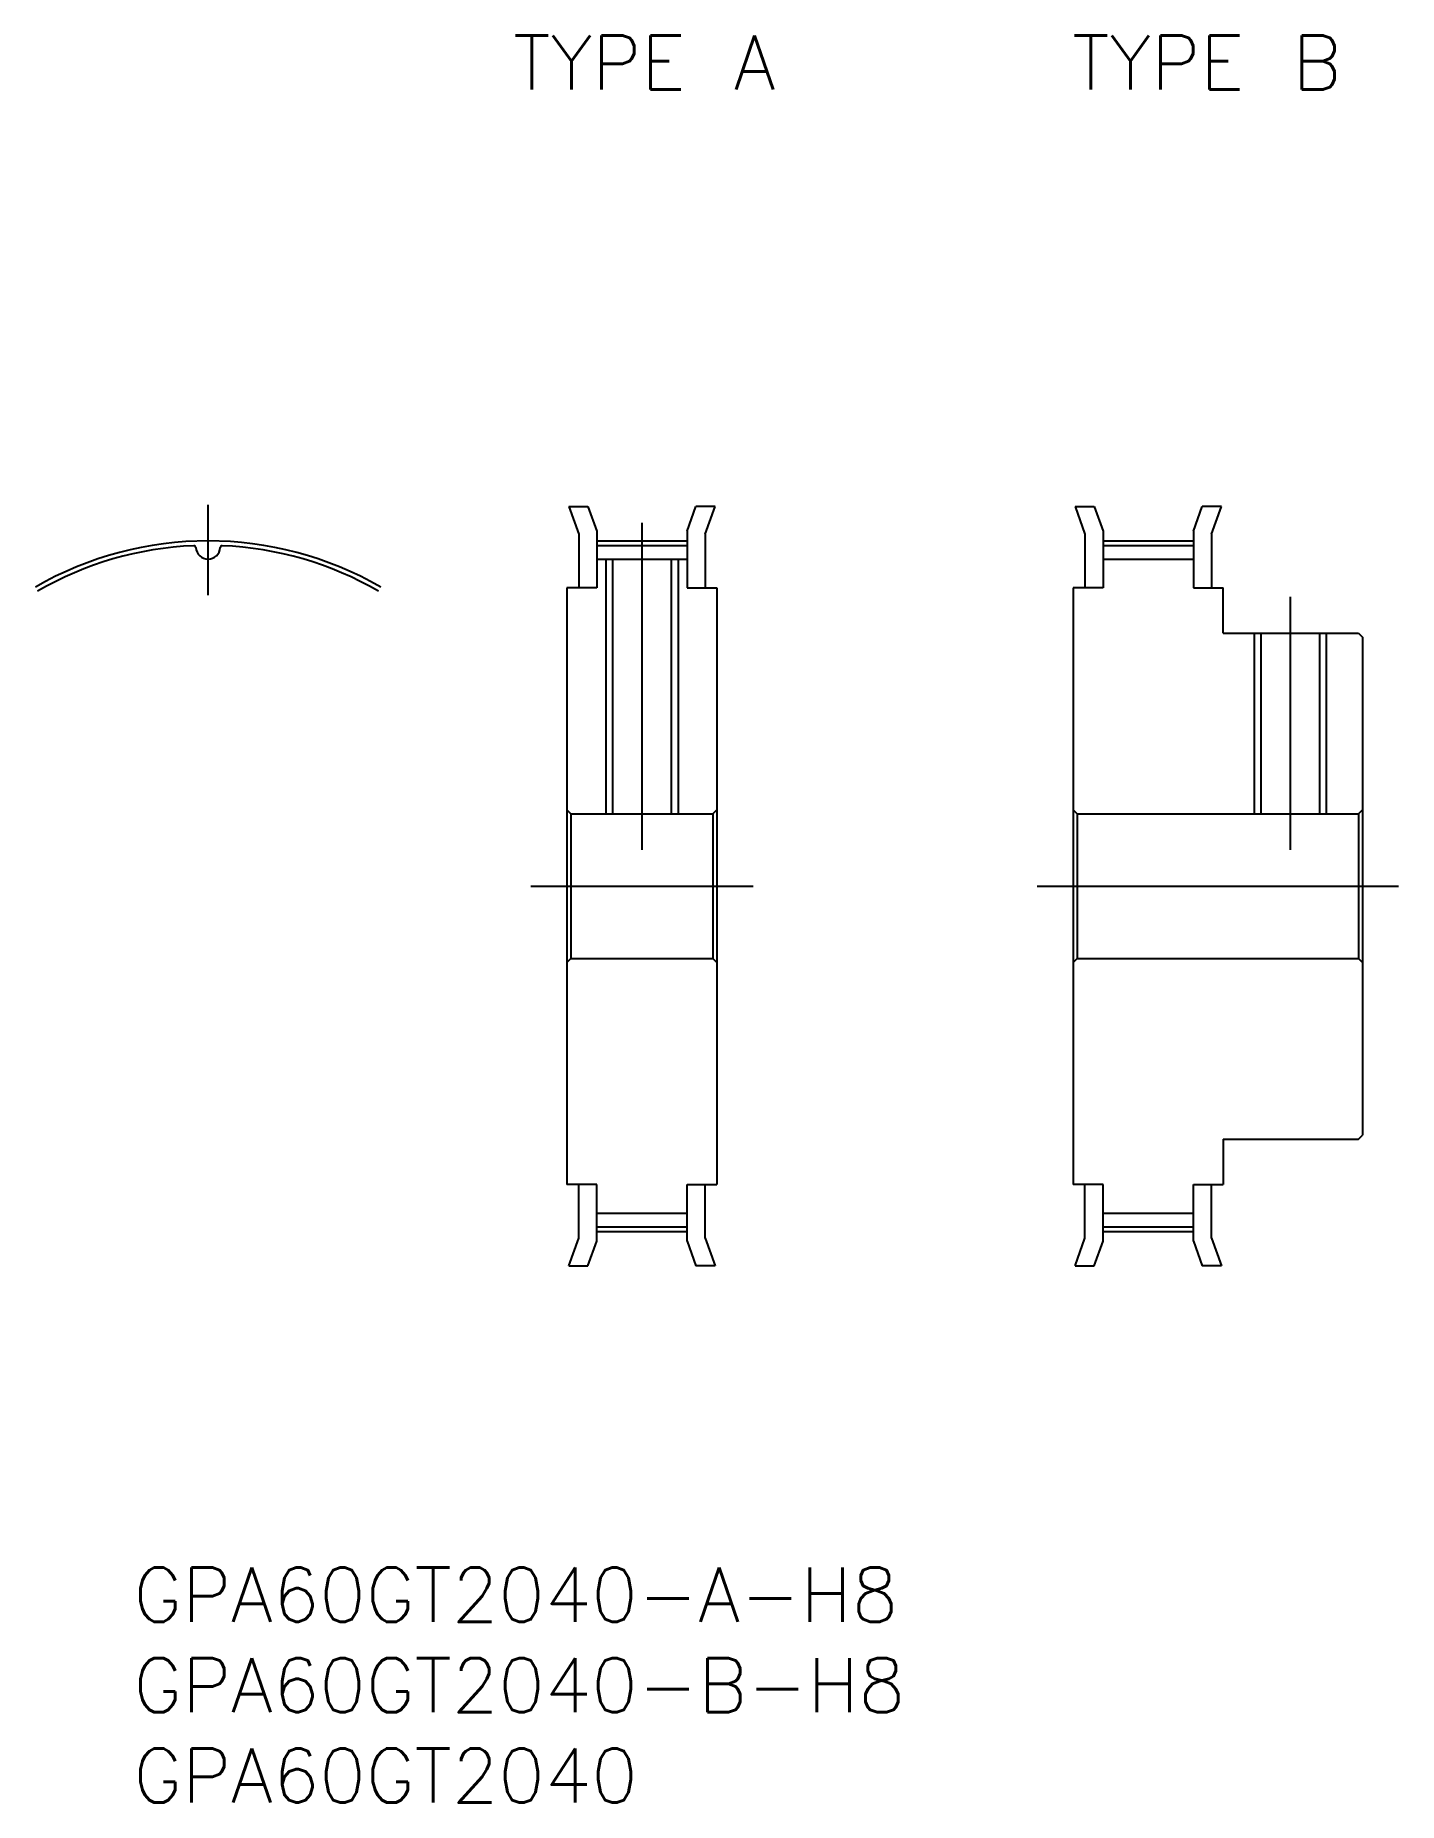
# Model space of a CAD drawing. Extents: x -9.5 to 65.8, y -50.7 to 47.1.
import ezdxf

# ---------------------------------------------------------------- set-up
doc = ezdxf.new("R2010")
doc.units = 0
doc.linetypes.add('CENTER', pattern=[50.8, 31.75, -6.35, 6.35, -6.35])
doc.layers.get('0').update_dxf_attribs({"linetype": 'CONTINUOUS'})
doc.layers.add('CENTER', color=1, linetype='CONTINUOUS')
doc.styles.get("Standard").update_dxf_attribs({"font": 'txt.shx', "height": 3, "bigfont": 'bigfont.shx'})

msp = doc.modelspace()

# ---------------------------------------------------------------- linework, layer by layer
at = {"color": 7, "linetype": 'CONTINUOUS'}
for p, q in [((19.95, 21), (21.012, 21)), ((19.95, 21), (20.5, 19.465)), ((21.012, 21), (21.5, 19.639)), ((26.5, 19.639), (26.988, 21)), ((28.05, 21), (26.988, 21)), ((27.5, 19.465), (28.05, 21)), ((47.95, 21), (49.012, 21)), ((47.95, 21), (48.5, 19.465)), ((49.012, 21), (49.5, 19.639)), ((54.5, 19.639), (54.988, 21)), ((56.05, 21), (54.988, 21)), ((55.5, 19.465), (56.05, 21)), ((21.5, 19.639), (21.5, 16.5)), ((26.5, 19.639), (26.5, 16.5)), ((49.5, 19.639), (49.5, 16.5)), ((54.5, 19.639), (54.5, 16.5)), ((20.5, 19.465), (20.5, 16.5)), ((21.5, 18.845), (26.5, 18.845)), ((27.5, 19.465), (27.5, 16.5)), ((48.5, 19.465), (48.5, 16.5)), ((49.5, 18.845), (54.5, 18.845)), ((55.5, 19.465), (55.5, 16.5)), ((21.5, 18.095), (26.5, 18.095)), ((22.379, 18.095), (22.379, 4)), ((25.621, 18.095), (25.621, 4)), ((49.5, 18.095), (54.5, 18.095)), ((19.85, 16.5), (19.85, -16.5)), ((21.5, 16.5), (19.85, 16.5)), ((26.5, 16.5), (28.15, 16.5)), ((28.15, 16.5), (28.15, -16.5)), ((47.85, 16.5), (47.85, -16.5)), ((49.5, 16.5), (47.85, 16.5)), ((54.5, 16.5), (56.15, 16.5)), ((56.15, 14), (56.15, 16.5)), ((56.15, 14), (63.625, 14)), ((58.229, 14), (58.229, 4)), ((61.471, 14), (61.471, 4)), ((63.625, 14), (63.85, 13.775)), ((63.85, 13.775), (63.85, -13.775)), ((19.85, 4.225), (20.075, 4)), ((20.075, 4), (27.925, 4)), ((20.075, 4), (20.075, -4)), ((28.15, 4.225), (27.925, 4)), ((27.925, 4), (27.925, -4)), ((47.85, 4.225), (48.075, 4)), ((48.075, 4), (63.625, 4)), ((48.075, 4), (48.075, -4)), ((63.85, 4.225), (63.625, 4)), ((63.625, 4), (63.625, -4)), ((19.85, -4.225), (20.075, -4)), ((20.075, -4), (27.925, -4)), ((28.15, -4.225), (27.925, -4)), ((47.85, -4.225), (48.075, -4)), ((48.075, -4), (63.625, -4)), ((63.85, -4.225), (63.625, -4)), ((56.15, -14), (63.625, -14)), ((56.15, -14), (56.15, -16.5)), ((63.625, -14), (63.85, -13.775)), ((21.5, -16.5), (19.85, -16.5)), ((20.5, -19.465), (20.5, -16.5)), ((21.5, -19.639), (21.5, -16.5)), ((26.5, -19.639), (26.5, -16.5)), ((26.5, -16.5), (28.15, -16.5)), ((27.5, -19.465), (27.5, -16.5)), ((49.5, -16.5), (47.85, -16.5)), ((48.5, -19.465), (48.5, -16.5)), ((49.5, -19.639), (49.5, -16.5)), ((54.5, -16.5), (56.15, -16.5)), ((54.5, -19.639), (54.5, -16.5)), ((55.5, -19.465), (55.5, -16.5)), ((21.5, -18.095), (26.5, -18.095)), ((49.5, -18.095), (54.5, -18.095)), ((19.95, -21), (20.5, -19.465)), ((21.5, -18.845), (26.5, -18.845)), ((27.5, -19.465), (28.05, -21)), ((47.95, -21), (48.5, -19.465)), ((49.5, -18.845), (54.5, -18.845)), ((55.5, -19.465), (56.05, -21)), ((21.012, -21), (21.5, -19.639)), ((26.5, -19.639), (26.988, -21)), ((49.012, -21), (49.5, -19.639)), ((54.5, -19.639), (54.988, -21)), ((19.95, -21), (21.012, -21)), ((28.05, -21), (26.988, -21)), ((47.95, -21), (49.012, -21)), ((56.05, -21), (54.988, -21))]:
    msp.add_line(p, q, dxfattribs=at)
at = {"color": 3, "linetype": 'CONTINUOUS'}
for p, q in [((22, 18.095), (22, 4)), ((26, 18.095), (26, 4)), ((57.85, 14), (57.85, 4)), ((61.85, 14), (61.85, 4))]:
    msp.add_line(p, q, dxfattribs=at)
at = {"color": 7, "linetype": 'CONTINUOUS'}
for centre, radius, start, end in [((0, 0), 18.845, 92.40371, 120), ((-0.786, 18.716), 0.112, 3.93066, 92.40371), ((0, 18.77), 0.675, 183.93066, 356.06934), ((0.786, 18.716), 0.112, 87.59628, 176.06934), ((0, 0), 18.845, 60, 87.59629)]:
    msp.add_arc(centre, radius, start, end, dxfattribs=at)
at = {"layer": 'CENTER', "color": 1, "linetype": 'CENTER'}
for p, q in [((0, 16.095), (0, 21.1)), ((24, 20.095), (24, 2)), ((21.5, 19.1), (26.5, 19.1)), ((49.5, 19.1), (54.5, 19.1)), ((59.85, 16), (59.85, 2)), ((17.85, 0), (30.15, 0)), ((45.85, 0), (65.85, 0)), ((21.5, -19.1), (26.5, -19.1)), ((49.5, -19.1), (54.5, -19.1))]:
    msp.add_line(p, q, dxfattribs=at)
msp.add_arc((0, 0), 19.1, 60, 120, dxfattribs=at)

# ---------------------------------------------------------------- texts
at = {"color": 7, "linetype": 'CONTINUOUS'}
for s, p in [('TYPE A', (16.885, 44.06)), ('TYPE B', (47.798, 44.06)), ('GPA60GT2040-A-H8', (-4.129, -40.695)), ('GPA60GT2040-B-H8', (-4.129, -45.695)), ('GPA60GT2040', (-4.129, -50.695))]:
    msp.add_text(s, height=3, dxfattribs=at).set_placement(p)

doc.saveas('drawing.dxf')
